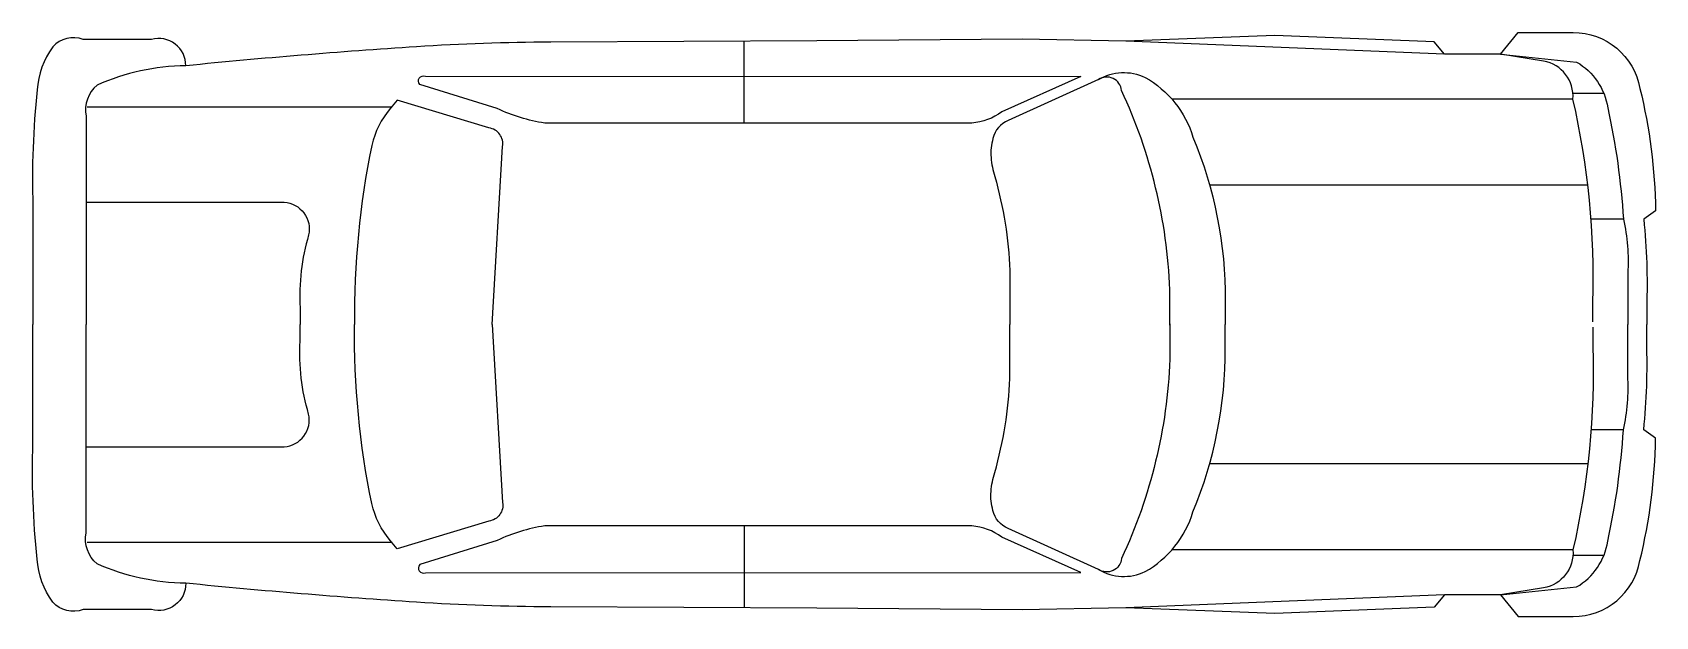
# Model space of a CAD drawing. Extents: x 0 to 4.89, y -0.88 to 0.88.
import ezdxf

# ---------------------------------------------------------------- set-up
doc = ezdxf.new("R2010")
doc.units = 0
doc.layers.add('SIMBOLI', color=2, linetype='CONTINUOUS')
doc.layers.add('SIMBOLI_IB', color=2, linetype='CONTINUOUS')

msp = doc.modelspace()

# ---------------------------------------------------------------- linework, layer by layer
at = {"layer": 'SIMBOLI', "color": 0}
for points in [[(0.4612, 0.7805, 0.500263), (0.3576, 0.8599), (0.1513, 0.8599, 0.312332), (0.0598, 0.8374, 0.142298), (0.0131, 0.7077, 0.035389), (0, 0.3568), (0, 0)], [(3.2966, 0.8549), (2.9839, 0.861), (2.3652, 0.8555), (1.5621, 0.8518, 0.014979), (1.157, 0.8378, 0.008695), (0.4612, 0.7805)], [(4.4274, 0.8155), (4.4808, 0.881), (4.6461, 0.881, -0.363153), (4.8478, 0.7122, -0.055991), (4.8948, 0.3433), (4.8592, 0.3175, -0.032983), (4.8682, 0.0538), (4.8682, 0)], [(0.4612, -0.7805, -0.500263), (0.3576, -0.8599), (0.1513, -0.8599, -0.312332), (0.0598, -0.8374, -0.142298), (0.0131, -0.7077, -0.035389), (0, -0.3568), (0, 0)], [(4.4274, -0.8155), (4.4808, -0.881), (4.6461, -0.881, 0.363153), (4.8478, -0.7122, 0.055991), (4.8948, -0.3433), (4.8592, -0.3175, 0.032983), (4.8682, -0.0538), (4.8682, 0)], [(3.2966, -0.8549), (2.9839, -0.861), (2.3652, -0.8555), (1.5621, -0.8518, -0.014979), (1.157, -0.8378, -0.008695), (0.4612, -0.7805)]]:
    msp.add_lwpolyline(points, format="xyb", dxfattribs=at)
for points in [[(4.4274, 0.8155), (4.258, 0.8159), (4.2267, 0.8528), (3.746, 0.8717), (3.2966, 0.8549)], [(4.4274, -0.8155), (4.258, -0.8159), (4.2267, -0.8528), (3.746, -0.8717), (3.2966, -0.8549)]]:
    msp.add_lwpolyline(points, dxfattribs=at)
at = {"layer": 'SIMBOLI_IB', "color": 0}
for p, q in [((2.1458, 0.6101), (2.1458, 0.8546)), ((0.1632, 0.6569), (1.0838, 0.6569)), ((4.6456, 0.6798), (3.4356, 0.6798)), ((4.6887, 0.4203), (3.5497, 0.4203)), ((4.6887, -0.4203), (3.5497, -0.4203)), ((2.1458, -0.6094), (2.1458, -0.8539)), ((0.1632, -0.6569), (1.0838, -0.6569)), ((4.6456, -0.6798), (3.4356, -0.6798))]:
    msp.add_line(p, q, dxfattribs=at)
for points in [[(4.258, 0.8159), (3.2966, 0.8549)], [(1.1839, 0.7487), (3.1612, 0.7486)], [(4.7387, 0.6972), (4.6456, 0.6972)], [(4.7978, 0.3176), (4.7003, 0.3176)], [(4.7978, -0.3176), (4.7003, -0.3176)], [(4.7387, -0.6972), (4.6456, -0.6972)], [(1.1839, -0.7487), (3.1612, -0.7486)], [(4.258, -0.8159), (3.2966, -0.8549)]]:
    msp.add_lwpolyline(points, dxfattribs=at)
for points in [[(4.7056, 0.0078), (4.7057, 0.0665, 0.064272), (4.6456, 0.6798, 0.384127), (4.5571, 0.7948), (4.4274, 0.8155)], [(4.4274, 0.8155), (4.6568, 0.7918, -0.225455), (4.7507, 0.6537, -0.038131), (4.7978, 0.3176, -0.07301), (4.8111, 0.155), (4.8111, 0)], [(0.4612, 0.7805, 0.10019), (0.1934, 0.7224, 0.267626), (0.1604, 0.6282), (0.1604, 0)], [(3.1612, 0.7486), (2.9226, 0.6416, -0.142372), (2.8326, 0.6075), (1.5439, 0.6075, -0.072136), (1.4007, 0.6513), (1.1676, 0.7244, -0.841764), (1.1839, 0.7487, 0.57291)], [(3.43, -0.0017), (3.43, 0.1048, 0.099065), (3.284, 0.706, 0.56266), (3.2144, 0.739), (2.9424, 0.6153, 0.582273)], [(3.2144, 0.739, -0.251344), (3.3551, 0.7455, -0.192232), (3.4995, 0.5649, -0.100302), (3.5968, 0.0716), (3.5968, 0)], [(1.0988, 0.6767), (1.0782, 0.6521, 0.120143), (1.022, 0.5403, 0.053243), (0.9701, 0, 122.720886)], [(1.3855, 0), (1.4167, 0.5367, 0.429508), (1.3758, 0.5928), (1.0988, 0.6767)], [(2.9424, 0.6153, 0.254425), (2.8961, 0.5611, 0.092534), (2.8904, 0.5037, 0.060801), (2.9017, 0.4463, -0.058507), (2.9471, 0.1625), (2.9471, 0.0003)], [(0.1598, 0.3687), (0.758, 0.3687, -0.463721), (0.8316, 0.2703, 0.113864)], [(0.8316, 0.2703, 0.084548), (0.8057, 0.0503), (0.8057, 0)], [(0.4612, -0.7805, -0.10019), (0.1934, -0.7224, -0.267626), (0.1604, -0.6282), (0.1604, 0)], [(1.0988, -0.6767), (1.0782, -0.6521, -0.120143), (1.022, -0.5403, -0.053243), (0.9701, 0, -122.720886)], [(1.3855, 0), (1.4167, -0.5367, -0.429508), (1.3758, -0.5928), (1.0988, -0.6767)], [(3.43, 0.0017), (3.43, -0.1048, -0.099065), (3.284, -0.706, -0.56266), (3.2144, -0.739), (2.9424, -0.6153, -0.582273)], [(3.2144, -0.739, 0.251344), (3.3551, -0.7455, 0.192232), (3.4995, -0.5649, 0.100302), (3.5968, -0.0716), (3.5968, 0)], [(4.4274, -0.8155), (4.6568, -0.7918, 0.225455), (4.7507, -0.6537, 0.038131), (4.7978, -0.3176, 0.07301), (4.8111, -0.155), (4.8111, 0)], [(0.8316, -0.2703, -0.084548), (0.8057, -0.0503), (0.8057, 0)], [(2.9424, -0.6153, -0.254425), (2.8961, -0.5611, -0.092534), (2.8904, -0.5037, -0.060801), (2.9017, -0.4463, 0.058507), (2.9471, -0.1625), (2.9471, -0.0003)], [(4.7056, -0.0078), (4.7057, -0.0665, -0.064272), (4.6456, -0.6798, -0.384127), (4.5571, -0.7948), (4.4274, -0.8155)], [(0.1598, -0.3687), (0.758, -0.3687, 0.463721), (0.8316, -0.2703, -0.113864)], [(3.1612, -0.7486), (2.9226, -0.6416, 0.142372), (2.8326, -0.6075), (1.5439, -0.6075, 0.072136), (1.4007, -0.6513), (1.1676, -0.7244, 0.841764), (1.1839, -0.7487, -0.57291)]]:
    msp.add_lwpolyline(points, format="xyb", dxfattribs=at)

doc.saveas('drawing.dxf')
